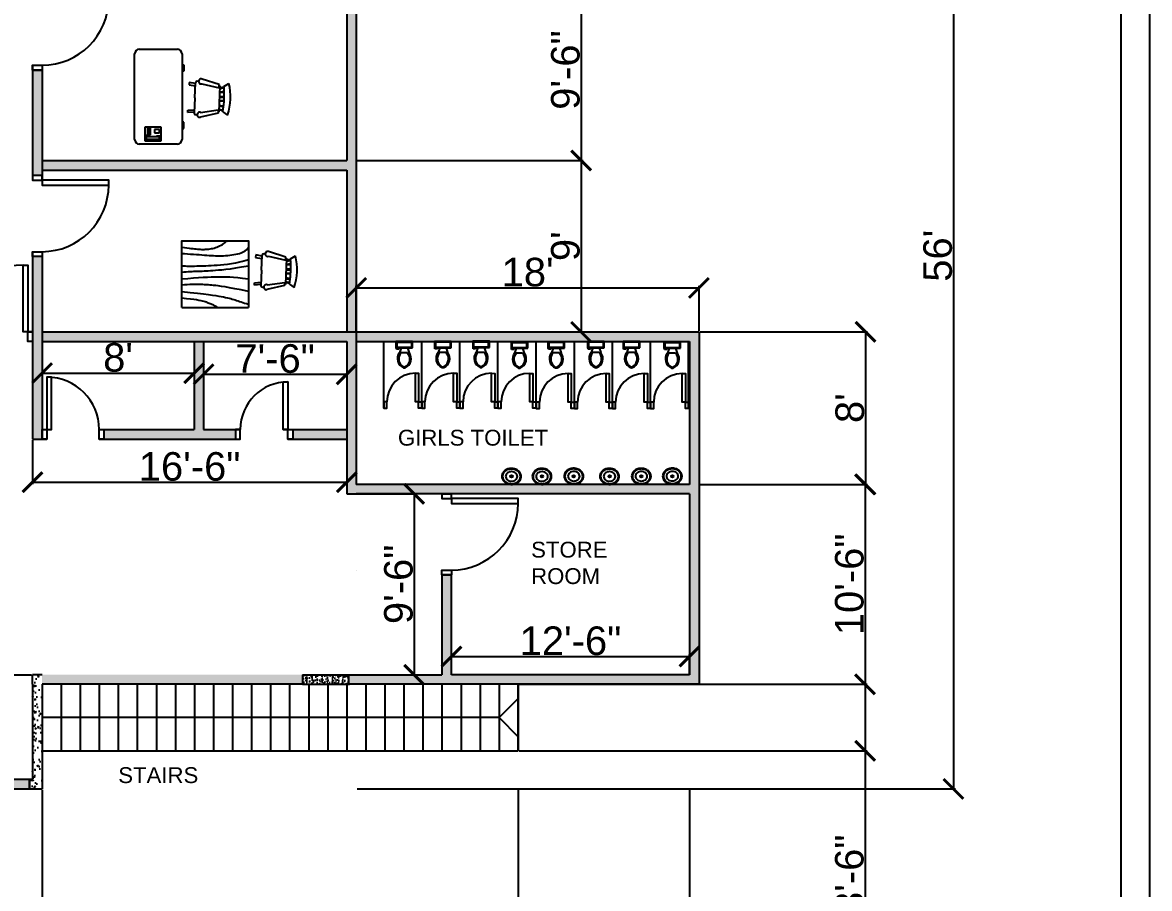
# Model space of a CAD drawing. Header units: inches. Extents: x 2770 to 5455, y -1794 to 2520.
# Drawn here: x 4745 to 5455, y 1428 to 1974 of the extents above; entities that cross this region are included whole.
import ezdxf

# ---------------------------------------------------------------- set-up
doc = ezdxf.new("R2010")
doc.units = ezdxf.units.IN
for name, color, linetype in [('dimension', 2, 'Continuous'), ('doors and windows', 220, 'Continuous'), ('NAMING', 30, 'Continuous')]:
    doc.layers.add(name, color=color, linetype=linetype)
doc.styles.add('Annotative', font='arial.ttf')
doc.styles.get("Standard").update_dxf_attribs({"font": 'arial.ttf', "height": 42})
doc.dimstyles.new('ISO-25', dxfattribs={"dimtxt": 18, "dimasz": 12.5, "dimexe": 1.25, "dimexo": 0.625, "dimtad": 1, "dimdec": 0, "dimlunit": 4, "dimtxsty": 'Annotative', "dimblk": 'ARCHTICK', "dimcen": 2.5, "dimclrt": 256, "dimadec": 0, "dimazin": 0, "dimtfac": 1, "dimtdec": 0, "dimtmove": 0, "dimatfit": 3, "dimfxl": 1, "dimarcsym": 0})

# ---------------------------------------------------------------- blocks, each defined once
blk = doc.blocks.new('Phone - Desk')
at = {"linetype": 'Continuous'}
for p, q in [((-4.5, -5), (-4.5, 5)), ((-4.5, 5), (4.5, 5)), ((-4, 4.5), (-4, 2)), ((-4, 2), (-3.25, 2)), ((-3.75, 4.5), (-3.75, 2.25)), ((-1.25, 4.5), (-3.75, 4.5)), ((-3.75, 2.25), (-3.25, 2.25)), ((-3.25, 4), (-3.25, -4)), ((-3.25, 4), (-1.75, 4)), ((-1.75, -4), (-1.75, 4)), ((-1.75, 2.25), (-1.25, 2.25)), ((-1.75, 2), (-1, 2)), ((-1.25, 2.25), (-1.25, 4.5)), ((-1, 2), (-1, 4.5)), ((4, 3.5), (-0.5, 3.5)), ((-0.5, 3.5), (-0.5, 1.5)), ((-0.5, 2.5), (4, 2.5)), ((-0.5, 1.5), (4, 1.5)), ((4, 1.5), (4, 3.5)), ((4.5, 5), (4.5, -5)), ((4.5, -5), (-4.5, -5)), ((-3.75, -2.25), (-3.25, -2.25)), ((-3.75, -4.5), (-3.75, -2.25)), ((-1.25, -4.5), (-3.75, -4.5)), ((-3.25, -4), (-1.75, -4)), ((-1.75, -2.25), (-1.25, -2.25)), ((-1.25, -2.25), (-1.25, -4.5)), ((2.75, -1), (0.75, -1)), ((0.75, -1), (0.75, -4)), ((0.75, -4), (2.75, -4)), ((2.75, -4), (2.75, -1))]:
    blk.add_line(p, q, dxfattribs=at)
blk = doc.blocks.new('Desk - 30 x 60 in.')
at = {"linetype": 'Continuous'}
for p, q in [((-26.999995, 0), (26.999995, 0)), ((-29.999995, -27), (-29.999995, -3)), ((29.999995, -3), (29.999995, -27)), ((26.999995, -30), (-26.999995, -30)), ((-20.000005, -30), (-20.000005, -31)), ((-20.000005, -31), (-16.000005, -31)), ((-16.000005, -31), (-16.000005, -30)), ((15.999995, -31), (15.999995, -30)), ((19.999995, -31), (15.999995, -31)), ((19.999995, -30), (19.999995, -31))]:
    blk.add_line(p, q, dxfattribs=at)
for centre, start, end in [((-26.499995, -3.5), 98.1301, 171.8699), ((26.499995, -3.5), 8.130102, 81.8699), ((-26.499995, -26.5), 188.1301, 261.8699), ((26.499995, -26.5), 278.1301, 351.8699)]:
    blk.add_arc(centre, 3.535534, start, end, dxfattribs=at)
blk = doc.blocks.new('Chair - Rocking')
at = {"linetype": 'Continuous'}
for p, q in [((-8, -4.5), (-10, -1.5)), ((-8.23428, -6.99939), (-8.3093, -7.47958)), ((-8.23041, -7), (8.23915, -7)), ((-7.5, -4.5), (-7, -7)), ((-6.5, -7), (-7.02225, -4.43)), ((-4.5, -7), (-4.96674, -4.19951)), ((-4, -7), (-4.40532, -4.16272)), ((-1.5, -4.05012), (-1.5, -7)), ((-1, -7), (-1, -4.05012)), ((1, -7), (1, -4.04655)), ((1.5, -4.05012), (1.5, -7)), ((4, -7), (4.40187, -4.18694)), ((4.5, -7), (4.96761, -4.19437)), ((6.5, -7), (7, -4.4057)), ((7.5, -4.5), (7, -7)), ((8, -4.5), (10, -1.5)), ((8.31071, -7.48854), (8.23449, -7.00073)), ((-9, -7.5), (-12, -18.49999)), ((-7, -7.5), (-9, -7.5)), ((-9, -18.49999), (-7, -7.5)), ((7, -7.5), (9, -7.5)), ((9, -18.49999), (7, -7.5)), ((9, -7.5), (12, -18.49999)), ((-10.36644, -20.64523), (-10.5, -21.49999)), ((10.5, -21.49999), (10.3575, -20.58798)), ((-9, -22.49999), (-9.5, -26.49999)), ((0, -22.49999), (-9.5, -22.49999)), ((-9.5, -26.49999), (-8, -26.49999)), ((-8, -26.49999), (-7.5, -22.49999)), ((0, -22.49999), (9.5, -22.49999)), ((8, -26.49999), (7.5, -22.49999)), ((9.5, -26.49999), (8, -26.49999)), ((9, -22.49999), (9.5, -26.49999))]:
    blk.add_line(p, q, dxfattribs=at)
for centre, radius, start, end in [((0, -34.08333), 34.08333, 72.93847, 107.0615), ((0, -68.25004), 64.25, 93.92211, 97.15267), ((0, -68.25004), 64.25, 82.84733, 93.92211), ((-10.5, -18.99999), 1.58114, 161.5651, 18.43495), ((10.5, -18.99999), 1.58114, 161.5651, 18.43495), ((-9.5, -21.49999), 1, 180, 270), ((9.5, -21.49999), 1, 270, 0)]:
    blk.add_arc(centre, radius, start, end, dxfattribs=at)
blk = doc.blocks.new('Table - Square Woodgrain 42 x 42 in.')
at = {"linetype": 'Continuous'}
blk.add_line((0, -42), (42, -42), dxfattribs=at)
for points in [[(0, -4), (1.704, -4.2172), (3.2358, -4.4188), (4.615, -4.604), (5.8615, -4.7721), (6.9951, -4.9224), (8.0357, -5.0541), (9.0031, -5.1667), (9.9171, -5.2594), (10.7951, -5.3316), (11.6445, -5.3836), (12.4702, -5.4157), (13.277, -5.4283), (14.0698, -5.4217), (14.8535, -5.3964), (15.6331, -5.3526), (16.4133, -5.2908), (17.1986, -5.2103), (17.9913, -5.1062), (18.793, -4.9727), (19.6056, -4.8038), (20.4307, -4.5937), (21.2701, -4.3365), (22.1256, -4.0262), (22.9989, -3.6571), (23.888, -3.2272), (24.7756, -2.7516), (25.6408, -2.2491), (26.4624, -1.7387), (27.2195, -1.2395), (27.891, -0.7703), (28.456, -0.3501), (28.8934, 0.002)], [(0, -42), (0, 0), (42, 0), (42, -42)], [(0, -8), (1.8203, -8.1001), (3.6741, -8.2149), (5.5411, -8.3408), (7.4011, -8.4741), (9.2339, -8.6112), (11.0193, -8.7484), (12.7371, -8.8821), (14.3671, -9.0086), (15.8954, -9.1246), (17.3337, -9.2278), (18.6997, -9.3159), (20.0116, -9.387), (21.2871, -9.4389), (22.5442, -9.4696), (23.8008, -9.477), (25.0749, -9.459), (26.3791, -9.4137), (27.7049, -9.3403), (29.0383, -9.2382), (30.3655, -9.1068), (31.6728, -8.9455), (32.9461, -8.7535), (34.1717, -8.5304), (35.3358, -8.2756), (36.4268, -7.9863), (37.443, -7.6521), (38.3849, -7.2603), (39.253, -6.7986), (40.048, -6.2542), (40.7705, -5.6147), (41.421, -4.8674), (42, -4)], [(42, -12), (39.1784, -12.8621), (36.4519, -13.5654), (33.8246, -14.1294), (31.3004, -14.5731), (28.8832, -14.9161), (26.577, -15.1775), (24.3858, -15.3768), (22.3136, -15.5332), (20.3622, -15.6632), (18.5254, -15.7718), (16.7947, -15.8612), (15.1618, -15.9338), (13.6183, -15.9916), (12.1558, -16.0369), (10.7659, -16.0718), (9.4403, -16.0987), (8.1703, -16.1191), (6.9461, -16.1325), (5.7577, -16.1377), (4.595, -16.1335), (3.4479, -16.1188), (2.3064, -16.0924), (1.1604, -16.0532), (0, -16)], [(42, -16), (37.6529, -16.7365), (33.8802, -17.329), (30.6179, -17.7961), (27.8015, -18.1561), (25.3668, -18.4275), (23.2497, -18.6288), (21.3859, -18.7785), (19.7111, -18.8949), (18.1693, -18.9939), (16.7375, -19.0795), (15.401, -19.1534), (14.1449, -19.217), (12.9544, -19.2717), (11.8148, -19.3191), (10.7113, -19.3606), (9.6291, -19.3976), (8.5534, -19.4323), (7.47, -19.4689), (6.3643, -19.5122), (5.222, -19.5672), (4.0288, -19.6386), (2.7703, -19.7313), (1.4321, -19.8501), (0, -20)], [(0, -24), (3.9243, -23.6805), (7.4766, -23.4138), (10.6891, -23.1954), (13.5943, -23.0205), (16.2247, -22.8847), (18.6125, -22.7832), (20.7903, -22.7116), (22.7903, -22.6651), (24.6563, -22.642), (26.4764, -22.6507), (28.35, -22.7024), (30.3766, -22.8084), (32.6555, -22.98), (35.2861, -23.2283), (38.3678, -23.5645), (42, -24)], [(42, -32), (37.392, -31.017), (33.4585, -30.2231), (30.1291, -29.5949), (27.3334, -29.109), (25.0009, -28.742), (23.0612, -28.4707), (21.4439, -28.2716), (20.0786, -28.1215), (18.8998, -28.0002), (17.8609, -27.9014), (16.9206, -27.8219), (16.0371, -27.7588), (15.1691, -27.709), (14.2748, -27.6693), (13.3128, -27.6368), (12.2415, -27.6083), (11.0295, -27.5824), (9.6867, -27.5643), (8.233, -27.5608), (6.6884, -27.5787), (5.0728, -27.6248), (3.4062, -27.7058), (1.7086, -27.8286), (0, -28)], [(0, -32), (5.4026, -32.5358), (9.9494, -33.019), (13.7424, -33.4553), (16.8834, -33.8505), (19.4743, -34.2106), (21.6171, -34.5413), (23.4136, -34.8486), (24.9657, -35.1382), (26.3614, -35.4156), (27.6332, -35.6841), (28.7995, -35.9467), (29.8788, -36.2064), (30.8897, -36.4661), (31.8507, -36.7288), (32.7802, -36.9973), (33.6968, -37.2747), (34.6175, -37.5635), (35.5531, -37.8651), (36.5128, -38.1805), (37.506, -38.5108), (38.5421, -38.8568), (39.6302, -39.2197), (40.7797, -39.6004), (42, -40)], [(0, -36), (3.0098, -36.2857), (5.5354, -36.5643), (7.6368, -36.8359), (9.374, -37.1009), (10.807, -37.3597), (11.9957, -37.6126), (13.0002, -37.8599), (13.8804, -38.102), (14.6874, -38.3393), (15.4365, -38.5729), (16.1338, -38.8041), (16.7858, -39.0341), (17.3987, -39.264), (17.9787, -39.4952), (18.5322, -39.7288), (19.0655, -39.9662), (19.5832, -40.2081), (20.0842, -40.4544), (20.5657, -40.7046), (21.0249, -40.9581), (21.459, -41.2144), (21.8653, -41.4731), (22.2409, -41.7335), (22.5831, -41.9951)]]:
    blk.add_lwpolyline(points, dxfattribs=at)
blk = doc.blocks.new('Toilet - top')
for p, q in [((-10, -8.5), (-8, -8.5)), ((-10, -9.5), (-10, -8.5)), ((-7, -9.5), (-10, -9.5)), ((-8, -8.5), (-8, -8)), ((-7, -8), (-7, -9.5)), ((-4, -8), (-6, -14)), ((4, -14), (-4, -14)), ((4, -8), (6, -14)), ((9.5, -6), (9.5, -2))]:
    blk.add_line(p, q)
blk.add_lwpolyline([(10.5, -8), (10.5, 0), (-10.5, 0), (-10.5, -8)], close=True)
for points in [[(-9.5, -2), (-9.5, -6)], [(8.5, -1), (-8.5, -1)], [(-8.5, -7), (8.5, -7)]]:
    blk.add_lwpolyline(points)
for centre, radius, start, end in [((-8.6, -1.9), 0.884, 81.8699, 188.1301), ((-8.6, -6.1), 0.884, 171.8699, 278.1301), ((3.5, -21.6), 12.2, 141.4691, 247.9714), ((4.2, -21.8), 11.3, 136.3677, 238.9468), ((-3.5, -21.6), 12.2, 292.0284, 38.5307), ((-4.2, -21.8), 11.3, 301.053, 43.6321), ((8.6, -1.9), 0.884, 351.8699, 98.1301), ((8.6, -6.1), 0.884, 261.8699, 8.1301), ((0, -27.9), 4, 245.7318, 294.2682), ((0, -29), 4, 254.8605, 285.1395)]:
    blk.add_arc(centre, radius, start, end)
blk = doc.blocks.new('_ArchTick')
at = {"color": 0, "linetype": 'ByBlock', "const_width": 0.15}
blk.add_lwpolyline([(-0.5, -0.5), (0.5, 0.5)], dxfattribs=at)
blk = doc.blocks.new('*D45')
at = {"layer": 'Defpoints', "color": 0, "transparency": 16777216}
for p in [(3314.8, 1490.84), (5165.41, 1490.84), (5165.41, 1295.92)]:
    blk.add_point(p, dxfattribs=at)
at = {"layer": 'dimension', "color": 0, "lineweight": -2, "transparency": 16777216}
for p, q in [((3314.8, 1490.21), (3314.8, 1294.67)), ((5165.41, 1490.21), (5165.41, 1294.67)), ((3314.8, 1295.92), (5165.41, 1295.92))]:
    blk.add_line(p, q, dxfattribs=at)
at = {"layer": 'dimension', "color": 0, "lineweight": -2, "transparency": 16777216, "xscale": 12.5, "yscale": 12.5, "zscale": 12.5, "rotation": 180}
blk.add_blockref('_ArchTick', (3314.8, 1295.92), dxfattribs=at)
at = {"layer": 'dimension', "color": 0, "lineweight": -2, "transparency": 16777216, "xscale": 12.5, "yscale": 12.5, "zscale": 12.5}
blk.add_blockref('_ArchTick', (5165.41, 1295.92), dxfattribs=at)
at = {"layer": 'dimension', "transparency": 16777216, "insert": (4240.1, 1305.75), "char_height": 18, "attachment_point": 5, "style": 'Annotative'}
blk.add_mtext('154\'-3"', dxfattribs=at)
blk = doc.blocks.new('*D46')
at = {"layer": 'Defpoints', "color": 0, "transparency": 16777216}
for p in [(4955.41, 2162.84), (4955.41, 1490.84), (5331.69, 1490.84)]:
    blk.add_point(p, dxfattribs=at)
at = {"layer": 'dimension', "color": 0, "lineweight": -2, "transparency": 16777216}
for p, q in [((4956.04, 2162.84), (5332.94, 2162.84)), ((5331.69, 2162.84), (5331.69, 1490.84)), ((4956.04, 1490.84), (5332.94, 1490.84))]:
    blk.add_line(p, q, dxfattribs=at)
at = {"layer": 'dimension', "color": 0, "lineweight": -2, "transparency": 16777216, "xscale": 12.5, "yscale": 12.5, "zscale": 12.5}
for p, rotation in [((5331.69, 2162.84), 90), ((5331.69, 1490.84), 270)]:
    blk.add_blockref('_ArchTick', p, dxfattribs=dict(at, rotation=rotation))
at = {"layer": 'dimension', "transparency": 16777216, "insert": (5321.87, 1826.84), "char_height": 18, "attachment_point": 5, "rotation": 90, "style": 'Annotative'}
blk.add_mtext("56'", dxfattribs=at)
blk = doc.blocks.new('*D47')
at = {"layer": 'Defpoints', "color": 0, "transparency": 16777216}
for p in [(4757.44, 1490.84), (5057.44, 1490.84), (5057.44, 1361.17)]:
    blk.add_point(p, dxfattribs=at)
at = {"layer": 'dimension', "color": 0, "lineweight": -2, "transparency": 16777216}
for p, q in [((4757.44, 1490.21), (4757.44, 1359.92)), ((5057.44, 1490.21), (5057.44, 1359.92)), ((4757.44, 1361.17), (5057.44, 1361.17))]:
    blk.add_line(p, q, dxfattribs=at)
at = {"layer": 'dimension', "color": 0, "lineweight": -2, "transparency": 16777216, "xscale": 12.5, "yscale": 12.5, "zscale": 12.5, "rotation": 180}
blk.add_blockref('_ArchTick', (4757.44, 1361.17), dxfattribs=at)
at = {"layer": 'dimension', "color": 0, "lineweight": -2, "transparency": 16777216, "xscale": 12.5, "yscale": 12.5, "zscale": 12.5}
blk.add_blockref('_ArchTick', (5057.44, 1361.17), dxfattribs=at)
at = {"layer": 'dimension', "transparency": 16777216, "insert": (4907.44, 1370.99), "char_height": 18, "attachment_point": 5, "style": 'Annotative'}
blk.add_mtext("25'", dxfattribs=at)
blk = doc.blocks.new('*D60')
at = {"layer": 'Defpoints', "color": 0, "transparency": 16777216}
for p in [(4505.17, 1490.84), (4757.44, 1490.84), (4757.44, 1360.06)]:
    blk.add_point(p, dxfattribs=at)
at = {"layer": 'dimension', "color": 0, "lineweight": -2, "transparency": 16777216}
for p, q in [((4505.17, 1490.21), (4505.17, 1358.81)), ((4757.44, 1490.21), (4757.44, 1358.81)), ((4505.17, 1360.06), (4757.44, 1360.06))]:
    blk.add_line(p, q, dxfattribs=at)
at = {"layer": 'dimension', "color": 0, "lineweight": -2, "transparency": 16777216, "xscale": 12.5, "yscale": 12.5, "zscale": 12.5, "rotation": 180}
blk.add_blockref('_ArchTick', (4505.17, 1360.06), dxfattribs=at)
at = {"layer": 'dimension', "color": 0, "lineweight": -2, "transparency": 16777216, "xscale": 12.5, "yscale": 12.5, "zscale": 12.5}
blk.add_blockref('_ArchTick', (4757.44, 1360.06), dxfattribs=at)
at = {"layer": 'dimension', "transparency": 16777216, "insert": (4631.31, 1369.72), "char_height": 18, "attachment_point": 5, "style": 'Annotative'}
blk.add_mtext("21'", dxfattribs=at)
blk = doc.blocks.new('*D61')
at = {"layer": 'Defpoints', "color": 0, "transparency": 16777216}
for p in [(5171.41, 1778.84), (5171.41, 1682.76), (5276.31, 1682.76)]:
    blk.add_point(p, dxfattribs=at)
at = {"layer": 'dimension', "color": 0, "lineweight": -2, "transparency": 16777216}
for p, q in [((5172.04, 1778.84), (5277.56, 1778.84)), ((5276.31, 1778.84), (5276.31, 1682.76)), ((5172.04, 1682.76), (5277.56, 1682.76))]:
    blk.add_line(p, q, dxfattribs=at)
at = {"layer": 'dimension', "color": 0, "lineweight": -2, "transparency": 16777216, "xscale": 12.5, "yscale": 12.5, "zscale": 12.5}
for p, rotation in [((5276.31, 1778.84), 90), ((5276.31, 1682.76), 270)]:
    blk.add_blockref('_ArchTick', p, dxfattribs=dict(at, rotation=rotation))
at = {"layer": 'dimension', "transparency": 16777216, "insert": (5266.49, 1730.8), "char_height": 18, "attachment_point": 5, "rotation": 90, "style": 'Annotative'}
blk.add_mtext("8'", dxfattribs=at)
blk = doc.blocks.new('*D62')
at = {"layer": 'Defpoints', "color": 0, "transparency": 16777216}
for p in [(5171.41, 1682.76), (5171.41, 1556.76), (5276.04, 1556.76)]:
    blk.add_point(p, dxfattribs=at)
at = {"layer": 'dimension', "color": 0, "lineweight": -2, "transparency": 16777216}
for p, q in [((5172.04, 1682.76), (5277.29, 1682.76)), ((5276.04, 1682.76), (5276.04, 1556.76)), ((5172.04, 1556.76), (5277.29, 1556.76))]:
    blk.add_line(p, q, dxfattribs=at)
at = {"layer": 'dimension', "color": 0, "lineweight": -2, "transparency": 16777216, "xscale": 12.5, "yscale": 12.5, "zscale": 12.5}
for p, rotation in [((5276.04, 1682.76), 90), ((5276.04, 1556.76), 270)]:
    blk.add_blockref('_ArchTick', p, dxfattribs=dict(at, rotation=rotation))
at = {"layer": 'dimension', "transparency": 16777216, "insert": (5266.23, 1619.76), "char_height": 18, "attachment_point": 5, "rotation": 90, "style": 'Annotative'}
blk.add_mtext('10\'-6"', dxfattribs=at)
blk = doc.blocks.new('*D63')
at = {"layer": 'Defpoints', "color": 0, "transparency": 16777216}
for p in [(5057.44, 1556.76), (5057.44, 1514.84), (5276.06, 1514.84)]:
    blk.add_point(p, dxfattribs=at)
at = {"layer": 'dimension', "color": 0, "lineweight": -2, "transparency": 16777216}
for p, q in [((5058.07, 1556.76), (5277.31, 1556.76)), ((5276.06, 1556.76), (5276.06, 1514.84)), ((5058.07, 1514.84), (5277.31, 1514.84)), ((5276.06, 1514.84), (5276.06, 1412.53))]:
    blk.add_line(p, q, dxfattribs=at)
at = {"layer": 'dimension', "color": 0, "lineweight": -2, "transparency": 16777216, "xscale": 12.5, "yscale": 12.5, "zscale": 12.5}
for p, rotation in [((5276.06, 1556.76), 90), ((5276.06, 1514.84), 270)]:
    blk.add_blockref('_ArchTick', p, dxfattribs=dict(at, rotation=rotation))
at = {"layer": 'dimension', "transparency": 16777216, "insert": (5266.24, 1437.07), "char_height": 18, "attachment_point": 5, "rotation": 90, "style": 'Annotative'}
blk.add_mtext('3\'-6"', dxfattribs=at)
blk = doc.blocks.new('*D65')
at = {"layer": 'Defpoints', "color": 0, "transparency": 16777216}
for p in [(4707.58, 1562.5), (4751.44, 1562.5), (4751.44, 1496.84)]:
    blk.add_point(p, dxfattribs=at)
at = {"layer": 'dimension', "color": 0, "lineweight": -2, "transparency": 16777216}
for p, q in [((4750.82, 1562.5), (4706.33, 1562.5)), ((4707.58, 1496.84), (4707.58, 1562.5)), ((4750.82, 1496.84), (4706.33, 1496.84))]:
    blk.add_line(p, q, dxfattribs=at)
at = {"layer": 'dimension', "color": 0, "lineweight": -2, "transparency": 16777216, "xscale": 12.5, "yscale": 12.5, "zscale": 12.5}
for p, rotation in [((4707.58, 1562.5), 90), ((4707.58, 1496.84), 270)]:
    blk.add_blockref('_ArchTick', p, dxfattribs=dict(at, rotation=rotation))
at = {"layer": 'dimension', "transparency": 16777216, "insert": (4697.76, 1529.67), "char_height": 18, "attachment_point": 5, "rotation": 90, "style": 'Annotative'}
blk.add_mtext('5\'-6"', dxfattribs=at)
blk = doc.blocks.new('*D66')
at = {"layer": 'Defpoints', "color": 0, "transparency": 16777216}
for p in [(4949.41, 1676.76), (4950.78, 1562.76), (4991.9, 1562.76)]:
    blk.add_point(p, dxfattribs=at)
at = {"layer": 'dimension', "color": 0, "lineweight": -2, "transparency": 16777216}
for p, q in [((4950.04, 1676.76), (4993.15, 1676.76)), ((4991.9, 1676.76), (4991.9, 1562.76)), ((4951.41, 1562.76), (4993.15, 1562.76))]:
    blk.add_line(p, q, dxfattribs=at)
at = {"layer": 'dimension', "color": 0, "lineweight": -2, "transparency": 16777216, "xscale": 12.5, "yscale": 12.5, "zscale": 12.5}
for p, rotation in [((4991.9, 1676.76), 90), ((4991.9, 1562.76), 270)]:
    blk.add_blockref('_ArchTick', p, dxfattribs=dict(at, rotation=rotation))
at = {"layer": 'dimension', "transparency": 16777216, "insert": (4982.09, 1619.76), "char_height": 18, "attachment_point": 5, "rotation": 90, "style": 'Annotative'}
blk.add_mtext('9\'-6"', dxfattribs=at)
blk = doc.blocks.new('*D67')
at = {"layer": 'Defpoints', "color": 0, "transparency": 16777216}
for p in [(5165.41, 1574.29), (5015.41, 1562.76), (5165.41, 1562.76)]:
    blk.add_point(p, dxfattribs=at)
at = {"layer": 'dimension', "color": 0, "lineweight": -2, "transparency": 16777216}
for p, q in [((5015.41, 1563.38), (5015.41, 1575.54)), ((5015.41, 1574.29), (5165.41, 1574.29)), ((5165.41, 1563.38), (5165.41, 1575.54))]:
    blk.add_line(p, q, dxfattribs=at)
at = {"layer": 'dimension', "color": 0, "lineweight": -2, "transparency": 16777216, "xscale": 12.5, "yscale": 12.5, "zscale": 12.5, "rotation": 180}
blk.add_blockref('_ArchTick', (5015.41, 1574.29), dxfattribs=at)
at = {"layer": 'dimension', "color": 0, "lineweight": -2, "transparency": 16777216, "xscale": 12.5, "yscale": 12.5, "zscale": 12.5}
blk.add_blockref('_ArchTick', (5165.41, 1574.29), dxfattribs=at)
at = {"layer": 'dimension', "transparency": 16777216, "insert": (5090.41, 1584.1), "char_height": 18, "attachment_point": 5, "style": 'Annotative'}
blk.add_mtext('12\'-6"', dxfattribs=at)
blk = doc.blocks.new('*D68')
at = {"layer": 'Defpoints', "color": 0, "transparency": 16777216}
for p in [(5171.41, 1806.57), (4955.41, 1778.84), (5171.41, 1778.84)]:
    blk.add_point(p, dxfattribs=at)
at = {"layer": 'dimension', "color": 0, "lineweight": -2, "transparency": 16777216}
for p, q in [((4955.41, 1779.46), (4955.41, 1807.82)), ((4955.41, 1806.57), (5171.41, 1806.57)), ((5171.41, 1779.46), (5171.41, 1807.82))]:
    blk.add_line(p, q, dxfattribs=at)
at = {"layer": 'dimension', "color": 0, "lineweight": -2, "transparency": 16777216, "xscale": 12.5, "yscale": 12.5, "zscale": 12.5, "rotation": 180}
blk.add_blockref('_ArchTick', (4955.41, 1806.57), dxfattribs=at)
at = {"layer": 'dimension', "color": 0, "lineweight": -2, "transparency": 16777216, "xscale": 12.5, "yscale": 12.5, "zscale": 12.5}
blk.add_blockref('_ArchTick', (5171.41, 1806.57), dxfattribs=at)
at = {"layer": 'dimension', "transparency": 16777216, "insert": (5063.41, 1816.39), "char_height": 18, "attachment_point": 5, "style": 'Annotative'}
blk.add_mtext("18'", dxfattribs=at)
blk = doc.blocks.new('*D69')
at = {"layer": 'Defpoints', "color": 0, "transparency": 16777216}
for p in [(4859.21, 1772.1), (4949.41, 1772.84), (4949.41, 1752.12)]:
    blk.add_point(p, dxfattribs=at)
at = {"layer": 'dimension', "color": 0, "lineweight": -2, "transparency": 16777216}
for p, q in [((4859.21, 1771.48), (4859.21, 1750.87)), ((4949.41, 1772.21), (4949.41, 1750.87)), ((4859.21, 1752.12), (4949.41, 1752.12))]:
    blk.add_line(p, q, dxfattribs=at)
at = {"layer": 'dimension', "color": 0, "lineweight": -2, "transparency": 16777216, "xscale": 12.5, "yscale": 12.5, "zscale": 12.5, "rotation": 180}
blk.add_blockref('_ArchTick', (4859.21, 1752.12), dxfattribs=at)
at = {"layer": 'dimension', "color": 0, "lineweight": -2, "transparency": 16777216, "xscale": 12.5, "yscale": 12.5, "zscale": 12.5}
blk.add_blockref('_ArchTick', (4949.41, 1752.12), dxfattribs=at)
at = {"layer": 'dimension', "transparency": 16777216, "insert": (4904.31, 1761.93), "char_height": 18, "attachment_point": 5, "style": 'Annotative'}
blk.add_mtext('7\'-6"', dxfattribs=at)
blk = doc.blocks.new('*D70')
at = {"layer": 'Defpoints', "color": 0, "transparency": 16777216}
for p in [(4757.41, 1772.84), (4853.21, 1772.84), (4853.21, 1752.82)]:
    blk.add_point(p, dxfattribs=at)
at = {"layer": 'dimension', "color": 0, "lineweight": -2, "transparency": 16777216}
for p, q in [((4757.41, 1772.21), (4757.41, 1751.57)), ((4853.21, 1772.21), (4853.21, 1751.57)), ((4757.41, 1752.82), (4853.21, 1752.82))]:
    blk.add_line(p, q, dxfattribs=at)
at = {"layer": 'dimension', "color": 0, "lineweight": -2, "transparency": 16777216, "xscale": 12.5, "yscale": 12.5, "zscale": 12.5, "rotation": 180}
blk.add_blockref('_ArchTick', (4757.41, 1752.82), dxfattribs=at)
at = {"layer": 'dimension', "color": 0, "lineweight": -2, "transparency": 16777216, "xscale": 12.5, "yscale": 12.5, "zscale": 12.5}
blk.add_blockref('_ArchTick', (4853.21, 1752.82), dxfattribs=at)
at = {"layer": 'dimension', "transparency": 16777216, "insert": (4805.31, 1762.64), "char_height": 18, "attachment_point": 5, "style": 'Annotative'}
blk.add_mtext("8'", dxfattribs=at)
blk = doc.blocks.new('*D71')
at = {"layer": 'Defpoints', "color": 0, "transparency": 16777216}
for p in [(4751.41, 1711.33), (4949.41, 1711.33), (4949.41, 1684.13)]:
    blk.add_point(p, dxfattribs=at)
at = {"layer": 'dimension', "color": 0, "lineweight": -2, "transparency": 16777216}
for p, q in [((4751.41, 1710.7), (4751.41, 1682.88)), ((4949.41, 1710.7), (4949.41, 1682.88)), ((4751.41, 1684.13), (4949.41, 1684.13))]:
    blk.add_line(p, q, dxfattribs=at)
at = {"layer": 'dimension', "color": 0, "lineweight": -2, "transparency": 16777216, "xscale": 12.5, "yscale": 12.5, "zscale": 12.5, "rotation": 180}
blk.add_blockref('_ArchTick', (4751.41, 1684.13), dxfattribs=at)
at = {"layer": 'dimension', "color": 0, "lineweight": -2, "transparency": 16777216, "xscale": 12.5, "yscale": 12.5, "zscale": 12.5}
blk.add_blockref('_ArchTick', (4949.41, 1684.13), dxfattribs=at)
at = {"layer": 'dimension', "transparency": 16777216, "insert": (4850.41, 1693.95), "char_height": 18, "attachment_point": 5, "style": 'Annotative'}
blk.add_mtext('16\'-6"', dxfattribs=at)
blk = doc.blocks.new('*D73')
at = {"layer": 'Defpoints', "color": 0, "transparency": 16777216}
for p in [(4955.41, 2000.84), (4955.41, 1886.84), (5097.1, 1886.84)]:
    blk.add_point(p, dxfattribs=at)
at = {"layer": 'dimension', "color": 0, "lineweight": -2, "transparency": 16777216}
for p, q in [((4956.04, 2000.84), (5098.35, 2000.84)), ((5097.1, 2000.84), (5097.1, 1886.84)), ((4956.04, 1886.84), (5098.35, 1886.84))]:
    blk.add_line(p, q, dxfattribs=at)
at = {"layer": 'dimension', "color": 0, "lineweight": -2, "transparency": 16777216, "xscale": 12.5, "yscale": 12.5, "zscale": 12.5}
for p, rotation in [((5097.1, 2000.84), 90), ((5097.1, 1886.84), 270)]:
    blk.add_blockref('_ArchTick', p, dxfattribs=dict(at, rotation=rotation))
at = {"layer": 'dimension', "transparency": 16777216, "insert": (5087.29, 1943.84), "char_height": 18, "attachment_point": 5, "rotation": 90, "style": 'Annotative'}
blk.add_mtext('9\'-6"', dxfattribs=at)
blk = doc.blocks.new('*D74')
at = {"layer": 'Defpoints', "color": 0, "transparency": 16777216}
for p in [(4955.41, 1886.84), (4955.41, 1778.84), (5097.1, 1778.84)]:
    blk.add_point(p, dxfattribs=at)
at = {"layer": 'dimension', "color": 0, "lineweight": -2, "transparency": 16777216}
for p, q in [((4956.04, 1886.84), (5098.35, 1886.84)), ((5097.1, 1886.84), (5097.1, 1778.84)), ((4956.04, 1778.84), (5098.35, 1778.84))]:
    blk.add_line(p, q, dxfattribs=at)
at = {"layer": 'dimension', "color": 0, "lineweight": -2, "transparency": 16777216, "xscale": 12.5, "yscale": 12.5, "zscale": 12.5}
for p, rotation in [((5097.1, 1886.84), 90), ((5097.1, 1778.84), 270)]:
    blk.add_blockref('_ArchTick', p, dxfattribs=dict(at, rotation=rotation))
at = {"layer": 'dimension', "transparency": 16777216, "insert": (5087.29, 1832.84), "char_height": 18, "attachment_point": 5, "rotation": 90, "style": 'Annotative'}
blk.add_mtext("9'", dxfattribs=at)
blk = doc.blocks.new('Sink - Oval top')
for p, q in [((-1, 0), (1, 0)), ((0, 1), (0, -1))]:
    blk.add_line(p, q)
at = {"linetype": 'Continuous'}
for points in [[(-12.2, 0.4, 0.117634), (-11.5, -3.4, 0.104469), (-8.9, -6.8, 0.090016), (-5.1, -9.1, 0.08192), (-0.3, -10, 0.08192), (4.5, -9.4, 0.090016), (8.4, -7.4, 0.104469), (11.2, -4.1, 0.117634), (12.2, -0.4, 0.117634), (11.5, 3.4, 0.104469), (8.9, 6.8, 0.090016), (5.1, 9.1, 0.08192), (0.3, 10, 0.08192), (-4.5, 9.4, 0.090016), (-8.4, 7.4, 0.104469), (-11.2, 4.1, 0.117634)], [(-11.3, 0.2, 0.118622), (-10.5, -3.3, 0.104678), (-8.1, -6.4, 0.089562), (-4.5, -8.4, 0.081185), (-0.1, -9.2, 0.081185), (4.3, -8.5, 0.089562), (7.9, -6.6, 0.104678), (10.4, -3.5, 0.118622), (11.3, -0.2, 0.118622), (10.5, 3.3, 0.104678), (8.1, 6.4, 0.089562), (4.5, 8.4, 0.081185), (0.1, 9.2, 0.081185), (-4.3, 8.5, 0.089562), (-7.9, 6.6, 0.104678), (-10.4, 3.5, 0.118622)], [(-7.4, 0.1, 0.118283), (-6.9, -2.2, 0.104607), (-5.3, -4.2, 0.089718), (-3, -5.5, 0.081436), (-0.1, -6, 0.081436), (2.8, -5.6, 0.089718), (5.2, -4.3, 0.104607), (6.9, -2.3, 0.118283), (7.4, -0.1, 0.118283), (6.9, 2.2, 0.104607), (5.3, 4.2, 0.089718), (3, 5.5, 0.081436), (0.1, 6, 0.081436), (-2.8, 5.6, 0.089718), (-5.2, 4.3, 0.104607), (-6.9, 2.3, 0.118283)]]:
    blk.add_lwpolyline(points, format="xyb", close=True, dxfattribs=at)
for radius in [1.5, 1]:
    blk.add_circle((0, 0), radius)

msp = doc.modelspace()

# ---------------------------------------------------------------- hatches: boundary and pattern name
h = msp.add_hatch()
h.set_pattern_fill('AR-CONC', color=256, scale=0.05)
h.paths.add_polyline_path([(5171.41, 1676.76), (5165.41, 1676.76), (5165.41, 1562.76), (5015.41, 1562.76), (5015.41, 1556.76), (5171.41, 1556.76)])
h.paths.add_polyline_path([(5171.41, 1778.84), (4955.41, 1778.84), (4955.41, 1772.84), (5165.41, 1772.84), (5165.41, 1682.76), (5015.41, 1682.76), (5015.41, 1676.76), (5165.41, 1676.76), (5171.41, 1676.76)])
h.paths.add_polyline_path([(5015.41, 1625.77), (5009.41, 1625.77), (5009.41, 1562.76), (5015.41, 1562.76)])
h.paths.add_polyline_path([(4757.41, 2156.84), (4751.41, 2156.84), (4751.41, 2136.96), (4757.41, 2136.96)])
h.paths.add_polyline_path([(4757.41, 2162.84), (4751.41, 2162.84), (4751.41, 2156.84), (4757.41, 2156.84)])
h = msp.add_hatch()
h.set_pattern_fill('AR-CONC', color=256, scale=0.05)
h.paths.add_polyline_path([(4949.41, 2000.84), (4757.41, 2000.84), (4751.54, 2000.98), (4751.41, 1994.84), (4757.41, 1994.84), (4949.41, 1994.84)])
h.paths.add_polyline_path([(4955.41, 2162.84), (4955.41, 2162.84), (4829.41, 2162.84), (4829.41, 2156.84), (4949.41, 2156.84), (4949.41, 2000.84), (4949.41, 1994.84), (4955.41, 1994.84)])
h.paths.add_polyline_path([(4955.41, 1994.84), (4949.41, 1994.84), (4949.41, 1886.84), (4757.41, 1886.84), (4757.41, 1880.84), (4949.41, 1880.84), (4949.41, 1824.04), (4955.41, 1824.44)])
h.paths.add_polyline_path([(4955.41, 1824.44), (4949.41, 1824.04), (4949.41, 1778.84), (4955.41, 1778.84)])
h.paths.add_polyline_path([(4955.41, 1778.84), (4949.41, 1778.84), (4757.41, 1778.84), (4757.41, 1772.84), (4853.21, 1772.84), (4859.21, 1772.84), (4949.41, 1772.84), (4949.41, 1717.33), (4949.41, 1711.33), (4949.41, 1676.76), (4955.41, 1676.76), (5009.41, 1676.76), (5009.41, 1676.77), (5015.41, 1676.77), (5015.41, 1682.76), (4955.41, 1682.76), (4955.41, 1772.84)])
h = msp.add_hatch()
h.set_pattern_fill('AR-CONC', color=256, scale=0.05)
h.paths.add_polyline_path([(3583.64, 1622.84), (3317.41, 1622.84), (3317.41, 1631.08), (3311.41, 1631.08), (3311.41, 1616.84), (3317.41, 1616.84), (3377.41, 1616.84), (3577.64, 1616.84), (3577.64, 1496.84), (3583.64, 1496.84)])
h.paths.add_polyline_path([(4879.37, 1717.33), (4859.21, 1717.33), (4859.21, 1772.84), (4853.21, 1772.84), (4853.21, 1717.33), (4796.41, 1717.33), (4796.41, 1711.33), (4879.37, 1711.33)])
h.paths.add_polyline_path([(4757.41, 1943.84), (4751.41, 1943.84), (4751.41, 1886.84), (4751.41, 1877.39), (4757.41, 1877.39), (4757.41, 1880.84), (4757.41, 1886.84)])
h.paths.add_polyline_path([(3470.96, 1490.84), (3470.96, 1496.84), (3383.41, 1496.84), (3383.41, 1565.63), (3377.41, 1565.63), (3377.41, 1496.84), (3311.41, 1496.84), (3314.8, 1490.84)])
h.paths.add_polyline_path([(3500.78, 1496.84), (3500.85, 1490.84), (3583.64, 1490.84), (3583.64, 1496.84)])
h = msp.add_hatch()
h.set_pattern_fill('AR-CONC', color=256, scale=0.05)
h.paths.add_polyline_path([(4757.41, 1778.84), (4757.41, 1826.39), (4751.41, 1826.39), (4751.41, 1778.84), (4751.44, 1778.84), (4751.44, 1772.84), (4751.41, 1711.33), (4757.41, 1711.33), (4757.41, 1717.33), (4757.41, 1772.84)])
h.paths.add_polyline_path([(4949.41, 1717.33), (4915.37, 1717.33), (4915.37, 1711.33), (4949.41, 1711.33)])
h = msp.add_hatch()
h.set_pattern_fill('AR-CONC', color=256, scale=0.05)
h.paths.add_polyline_path([(4757.44, 1496.84), (4751.44, 1496.84), (4749.61, 1496.84), (4749.61, 1490.84), (4757.44, 1490.84)])
h.paths.add_polyline_path([(4757.44, 1556.76), (4757.44, 1562.76), (4751.44, 1562.81), (4751.44, 1562.4), (4751.44, 1556.76), (4751.44, 1496.84), (4757.44, 1496.84)])
h = msp.add_hatch()
h.set_pattern_fill('AR-CONC', color=256, scale=0.05)
h.paths.add_polyline_path([(4921.62, 1556.76), (4921.62, 1562.76), (4757.44, 1562.76), (4757.44, 1556.76)])
h.paths.add_polyline_path([(4950.8, 1562.76), (4950.81, 1556.76), (5015.41, 1556.76), (5015.41, 1562.76)])
at = {"true_color": 0x636466}
h = msp.add_hatch(dxfattribs=at)
h.set_pattern_fill('AR-CONC', color=251, scale=0.025)
h.set_pattern_definition([(50, (-1349.237, -2769.8536), (4.5546167, -0.3984771), [0.47625, -5.23875]), (355, (-1349.237, -2769.8536), (-0.8810855, 4.776421), [0.381, -4.1910146]), (100.451445, (-1348.8574, -2769.8868), (3.6735312, 4.3779438), [0.4047502, -4.452256]), (46.1842, (-1349.237, -2768.5836), (6.776976, -1.051058), [0.714375, -7.858125]), (96.63556, (-1348.672, -2768.671), (5.9351034, 6.185653), [0.6071256, -6.67839]), (351.18415, (-1349.237, -2768.5836), (5.9351034, 6.185653), [0.571499, -6.286493]), (21, (-1348.602, -2768.901), (3.7903598, -2.55663), [0.47625, -5.23875]), (326, (-1348.602, -2768.901), (1.5450507, 4.6046992), [0.381, -4.191]), (71.451445, (-1348.286, -2769.114), (5.3354105, 2.0480692), [0.4047502, -4.4522484]), (37.5, (-1349.237, -2769.8536), (0.07721508, 2.11387597), [0, -4.1402, 0, -4.2545, 0, -4.206875]), (7.5, (-1349.237, -2769.8536), (1.67049156, 2.5045144), [0, -2.4257, 0, -4.04495, 0, -1.603375]), (327.5, (-1350.653, -2769.8536), (3.38976488, -0.1432186), [0, -1.5875, 0, -4.953, 0, -6.57225]), (317.5, (-1351.288, -2769.8536), (3.7032295, 0.6356623), [0, -2.06375, 0, -3.2893, 0, -4.66725])])
h.paths.add_polyline_path([(4950.78, 1562.76), (4921.62, 1562.76), (4921.62, 1556.76), (4950.78, 1556.76)])
h = msp.add_hatch()
h.set_pattern_fill('AR-CONC', color=256, scale=0.05)
h.paths.add_polyline_path([(4577.61, 1496.84), (4505.17, 1496.84), (4499.17, 1496.84), (4373.41, 1496.84), (4367.41, 1496.84), (3982.85, 1496.84), (3983.35, 1490.84), (4367.41, 1490.84), (4377.13, 1490.84), (4577.08, 1490.84)])
h.paths.add_polyline_path([(4630.49, 1496.84), (4630.49, 1490.84), (4749.6, 1490.84), (4749.6, 1496.84)])
h.paths.add_polyline_path([(4600.75, 1490.84), (4600.72, 1496.84), (4577.61, 1496.84), (4577.08, 1490.84)])

# ---------------------------------------------------------------- linework, layer by layer
for p, q in [((4955.41, 2162.84), (4955.41, 1778.84)), ((4949.41, 1994.84), (4949.41, 1886.84)), ((4751.41, 1946.84), (4751.41, 1886.84)), ((4757.41, 1946.84), (4757.41, 1886.84)), ((4751.41, 1943.84), (4757.41, 1943.84)), ((4751.41, 1886.84), (4751.41, 1874.39)), ((4757.41, 1886.84), (4949.41, 1886.84)), ((4757.41, 1886.84), (4757.41, 1880.84)), ((4757.41, 1880.84), (4757.41, 1871.39)), ((4757.41, 1880.84), (4949.41, 1880.84)), ((4949.41, 1880.84), (4949.41, 1778.84)), ((4751.41, 1829.39), (4751.41, 1778.84)), ((4757.41, 1829.39), (4757.41, 1778.84)), ((4751.44, 1778.84), (4745.44, 1778.84)), ((4751.41, 1778.84), (4751.41, 1711.33)), ((4757.41, 1778.84), (4949.41, 1778.84)), ((4757.41, 1778.84), (4757.41, 1772.84)), ((4949.41, 1778.84), (4955.41, 1778.84)), ((4955.41, 1778.84), (5171.41, 1778.84)), ((4955.41, 1778.84), (4955.41, 1772.84)), ((5171.41, 1778.84), (5171.41, 1676.76)), ((4751.44, 1772.84), (4748.44, 1772.84)), ((4757.41, 1772.84), (4853.21, 1772.84)), ((4757.41, 1772.84), (4757.41, 1717.33)), ((4757.41, 1772.84), (4853.21, 1772.84)), ((4853.21, 1772.84), (4853.21, 1717.33)), ((4853.21, 1772.84), (4859.21, 1772.84)), ((4859.21, 1772.84), (4859.21, 1717.33)), ((4859.21, 1772.84), (4949.41, 1772.84)), ((4949.41, 1772.84), (4949.41, 1717.33)), ((4955.41, 1772.84), (5165.41, 1772.84)), ((4955.41, 1772.84), (4955.41, 1682.76)), ((4972.72, 1730.76), (4972.72, 1772.84)), ((4996.72, 1730.76), (4996.72, 1772.72)), ((5020.72, 1730.74), (5020.72, 1772.72)), ((5044.72, 1730.72), (5044.72, 1772.72)), ((5068.72, 1730.7), (5068.72, 1772.72)), ((5092.87, 1730.64), (5092.87, 1772.6)), ((5116.87, 1730.62), (5116.87, 1772.6)), ((5140.87, 1730.59), (5140.87, 1772.6)), ((5164.87, 1730.57), (5164.87, 1772.6)), ((5165.41, 1772.84), (5165.41, 1682.76)), ((4757.41, 1717.33), (4757.41, 1711.33)), ((4793.41, 1717.33), (4853.21, 1717.33)), ((4796.41, 1717.33), (4796.41, 1711.33)), ((4859.21, 1717.33), (4882.37, 1717.33)), ((4909.37, 1717.33), (4949.41, 1717.33)), ((4949.41, 1717.33), (4949.41, 1711.33)), ((4751.41, 1711.33), (4760.41, 1711.33)), ((4793.41, 1711.33), (4882.37, 1711.33)), ((4912.37, 1711.33), (4949.41, 1711.33)), ((4949.41, 1711.33), (4949.41, 1676.76)), ((4949.41, 1676.76), (4955.41, 1676.76)), ((5165.41, 1682.76), (4955.41, 1682.76)), ((5009.41, 1676.76), (4955.41, 1676.76)), ((5009.41, 1676.77), (5015.41, 1676.77)), ((5009.41, 1676.77), (5015.41, 1676.77)), ((5165.41, 1676.76), (5015.41, 1676.76)), ((5165.41, 1682.76), (5165.41, 1682.76)), ((5165.41, 1676.76), (5165.41, 1562.76)), ((5171.41, 1676.76), (5171.41, 1556.76)), ((4955.41, 1628.76), (4955.41, 1628.76)), ((5009.41, 1625.77), (5015.41, 1625.77)), ((5009.41, 1625.77), (5009.41, 1562.76)), ((5015.41, 1562.76), (5015.41, 1625.77)), ((4757.44, 1562.76), (4751.44, 1562.81)), ((4751.44, 1562.81), (4751.44, 1562.4)), ((4751.44, 1556.76), (4751.44, 1562.5)), ((4921.62, 1562.76), (5009.41, 1562.76)), ((4921.62, 1562.76), (4921.62, 1556.76)), ((4950.78, 1556.76), (4950.78, 1562.76)), ((5165.41, 1562.76), (5015.41, 1562.76)), ((5165.41, 1562.76), (5015.41, 1562.76)), ((5015.41, 1562.76), (5015.41, 1562.76)), ((4751.44, 1556.76), (4751.44, 1496.84)), ((4757.44, 1556.76), (4757.44, 1496.84)), ((4921.62, 1556.76), (4757.44, 1556.76)), ((4757.44, 1556.76), (4757.44, 1514.76)), ((4769.44, 1556.76), (4769.44, 1514.76)), ((4781.44, 1556.76), (4781.44, 1514.76)), ((4793.44, 1556.76), (4793.44, 1514.76)), ((4805.44, 1556.76), (4805.44, 1514.76)), ((4817.44, 1556.76), (4817.44, 1514.76)), ((4829.44, 1556.76), (4829.44, 1514.76)), ((4841.44, 1556.76), (4841.44, 1514.76)), ((4853.44, 1556.76), (4853.44, 1514.76)), ((4865.44, 1556.76), (4865.44, 1514.76)), ((4877.44, 1556.76), (4877.44, 1514.76)), ((4889.44, 1556.76), (4889.44, 1514.76)), ((4901.44, 1556.76), (4901.44, 1514.76)), ((4913.44, 1556.76), (4913.44, 1514.76)), ((4921.62, 1556.76), (4950.78, 1556.76)), ((4925.44, 1556.76), (4925.44, 1514.76)), ((4937.44, 1556.76), (4937.44, 1514.76)), ((4949.44, 1556.76), (4949.44, 1514.76)), ((5171.41, 1556.76), (4950.78, 1556.76)), ((4961.44, 1556.76), (4961.44, 1514.76)), ((4973.44, 1556.76), (4973.44, 1514.76)), ((4973.44, 1556.76), (4973.44, 1514.76)), ((4985.44, 1556.76), (4985.44, 1514.76)), ((4997.44, 1556.76), (4997.44, 1514.76)), ((5009.44, 1556.76), (5009.44, 1514.76)), ((5021.44, 1556.76), (5021.44, 1514.76)), ((5033.44, 1556.76), (5033.44, 1514.76)), ((5045.44, 1556.76), (5045.44, 1514.76)), ((5045.44, 1556.76), (5045.44, 1535.76)), ((5045.44, 1556.76), (5045.44, 1535.76)), ((5057.44, 1514.84), (5057.44, 1556.76)), ((5057.44, 1556.76), (5057.44, 1514.76)), ((5045.44, 1535.76), (5057.44, 1547.76)), ((5045.44, 1535.76), (4757.44, 1535.76)), ((5045.44, 1535.76), (5045.44, 1535.76)), ((5045.44, 1535.76), (5045.44, 1535.76)), ((5045.44, 1535.76), (5045.44, 1535.76)), ((5045.44, 1535.76), (5045.44, 1535.76)), ((5045.44, 1535.76), (5057.44, 1523.76)), ((4757.44, 1514.84), (5057.44, 1514.84)), ((4749.61, 1490.84), (4749.61, 1496.84)), ((4749.61, 1496.84), (4749.61, 1490.84)), ((4757.44, 1496.84), (4757.44, 1490.84)), ((4757.44, 1496.84), (4757.44, 1490.84)), ((4630.49, 1490.84), (4757.44, 1490.84)), ((5057.44, 1490.84), (5057.44, 1490.84))]:
    msp.add_line(p, q)
msp.add_lwpolyline([(2769.96, 880.76), (2769.96, 2520.03), (5455.26, 2520.03), (5455.26, 880.76)])
msp.add_lwpolyline([(5425.26, 1150.76), (2799.96, 1150.76, -0.414214), (2787.96, 1162.76), (2787.96, 2490.03, -0.414214), (2799.96, 2502.03), (5425.26, 2502.03, -0.414214), (5437.26, 2490.03), (5437.26, 1162.76, -0.414214)], format="xyb", close=True)
at = {"layer": 'doors and windows'}
msp.add_line((4921.62, 1562.76), (4921.62, 1562.76), dxfattribs=at)
for points in [[(4757.41, 1946.84), (4757.41, 1943.84), (4751.41, 1943.84), (4751.41, 1946.84)], [(4757.41, 1874.39), (4757.41, 1877.39), (4751.41, 1877.39), (4751.41, 1874.39)], [(4799.41, 1871.39), (4799.41, 1874.39), (4757.41, 1874.39), (4757.41, 1871.39)], [(4757.41, 1829.39), (4757.41, 1826.39), (4751.41, 1826.39), (4751.41, 1829.39)], [(4745.44, 1820.84), (4748.44, 1820.84), (4748.44, 1778.84), (4745.44, 1778.84)], [(4748.44, 1778.84), (4751.44, 1778.84), (4751.44, 1772.84), (4748.44, 1772.84)], [(4763.41, 1750.33), (4760.41, 1750.33), (4760.41, 1717.33), (4763.41, 1717.33)], [(4909.37, 1747.33), (4912.37, 1747.33), (4912.37, 1717.33), (4909.37, 1717.33)], [(4992.72, 1752.76), (4994.72, 1752.74), (4994.72, 1734.74), (4992.72, 1734.76)], [(5016.72, 1752.76), (5018.72, 1752.74), (5018.72, 1734.74), (5016.72, 1734.76)], [(5040.72, 1752.74), (5042.72, 1752.72), (5042.72, 1734.72), (5040.72, 1734.74)], [(5064.72, 1752.72), (5066.72, 1752.7), (5066.72, 1734.7), (5064.72, 1734.72)], [(5088.87, 1752.64), (5090.87, 1752.62), (5090.87, 1734.62), (5088.87, 1734.64)], [(5112.87, 1752.64), (5114.87, 1752.62), (5114.87, 1734.62), (5112.87, 1734.64)], [(5136.87, 1752.62), (5138.87, 1752.59), (5138.87, 1734.59), (5136.87, 1734.62)], [(5160.87, 1752.59), (5162.87, 1752.57), (5162.87, 1734.57), (5160.87, 1734.59)], [(4974.72, 1734.76), (4972.72, 1734.76), (4972.72, 1730.76), (4974.72, 1730.76)], [(4994.72, 1734.74), (4996.72, 1734.74), (4996.72, 1730.74), (4994.72, 1730.74)], [(4998.72, 1734.76), (4996.72, 1734.76), (4996.72, 1730.76), (4998.72, 1730.76)], [(5018.72, 1734.74), (5020.72, 1734.74), (5020.72, 1730.74), (5018.72, 1730.74)], [(5022.72, 1734.74), (5020.72, 1734.74), (5020.72, 1730.74), (5022.72, 1730.74)], [(5042.72, 1734.72), (5044.72, 1734.72), (5044.72, 1730.72), (5042.72, 1730.72)], [(5046.72, 1734.72), (5044.72, 1734.72), (5044.72, 1730.72), (5046.72, 1730.72)], [(5066.72, 1734.7), (5068.72, 1734.7), (5068.72, 1730.7), (5066.72, 1730.7)], [(5070.87, 1734.64), (5068.87, 1734.64), (5068.87, 1730.64), (5070.87, 1730.64)], [(5090.87, 1734.62), (5092.87, 1734.62), (5092.87, 1730.62), (5090.87, 1730.62)], [(5094.87, 1734.64), (5092.87, 1734.64), (5092.87, 1730.64), (5094.87, 1730.64)], [(5114.87, 1734.62), (5116.87, 1734.62), (5116.87, 1730.62), (5114.87, 1730.62)], [(5118.87, 1734.62), (5116.87, 1734.62), (5116.87, 1730.62), (5118.87, 1730.62)], [(5138.87, 1734.59), (5140.87, 1734.59), (5140.87, 1730.59), (5138.87, 1730.59)], [(5142.87, 1734.59), (5140.87, 1734.59), (5140.87, 1730.59), (5142.87, 1730.59)], [(5162.87, 1734.57), (5164.87, 1734.57), (5164.87, 1730.57), (5162.87, 1730.57)], [(4757.41, 1717.33), (4760.41, 1717.33), (4760.41, 1711.33), (4757.41, 1711.33)], [(4793.41, 1717.33), (4796.41, 1717.33), (4796.41, 1711.33), (4793.41, 1711.33)], [(4882.37, 1717.33), (4879.37, 1717.33), (4879.37, 1711.33), (4882.37, 1711.33)], [(4912.37, 1717.33), (4915.37, 1717.33), (4915.37, 1711.33), (4912.37, 1711.33)], [(5015.41, 1673.77), (5015.41, 1676.77), (5009.41, 1676.77), (5009.41, 1673.77)], [(5057.41, 1670.77), (5057.41, 1673.77), (5015.41, 1673.77), (5015.41, 1670.77)], [(5015.41, 1628.77), (5015.41, 1625.77), (5009.41, 1625.77), (5009.41, 1628.77)]]:
    msp.add_lwpolyline(points, close=True, dxfattribs=at)
for centre, radius, start, end in [((4757.41, 1988.84), 42, 270, 0), ((4757.41, 1871.39), 42, 270, 0), ((4745.44, 1778.84), 42, 90, 180), ((4760.41, 1717.33), 33, 0, 90), ((4912.37, 1717.33), 30, 90, 180), ((4992.72, 1734.76), 18, 90, 180), ((5016.72, 1734.76), 18, 90, 180), ((5040.72, 1734.74), 18, 90, 180), ((5064.72, 1734.72), 18, 90, 180), ((5088.87, 1734.64), 18, 90, 180), ((5112.87, 1734.64), 18, 90, 180), ((5136.87, 1734.62), 18, 90, 180), ((5160.87, 1734.59), 18, 90, 180), ((5015.41, 1670.77), 42, 270, 0)]:
    msp.add_arc(centre, radius, start, end, dxfattribs=at)

# ---------------------------------------------------------------- block references
for name, p, rotation in [('Desk - 30 x 60 in.', (4815.69, 1927.07), 90), ('Chair - Rocking', (4876.2, 1925.39), 267.5913787717473), ('Phone - Desk', (4827.33, 1903.59), 89.99999999999999), ('Chair - Rocking', (4918.16, 1816.71), 267.5913787717473)]:
    msp.add_blockref(name, p, dxfattribs=dict(rotation=rotation))
msp.add_blockref('Table - Square Woodgrain 42 x 42 in.', (4845.42, 1836.26))
at = {"xscale": 0.5, "yscale": 0.5, "zscale": 0.5}
for name, p in [('Toilet - top', (4985.69, 1772.7)), ('Toilet - top', (5010.02, 1772.81)), ('Toilet - top', (5034.04, 1772.91)), ('Toilet - top', (5058.24, 1772.49)), ('Toilet - top', (5081.46, 1772.63)), ('Toilet - top', (5106.48, 1772.77)), ('Toilet - top', (5128.87, 1772.77)), ('Toilet - top', (5154.58, 1772.49)), ('Sink - Oval top', (5053.25, 1687.77)), ('Sink - Oval top', (5072.45, 1687.77)), ('Sink - Oval top', (5092.52, 1687.86)), ('Sink - Oval top', (5115.01, 1687.77)), ('Sink - Oval top', (5135.06, 1687.84)), ('Sink - Oval top', (5154.6, 1687.9))]:
    msp.add_blockref(name, p, dxfattribs=at)

# ---------------------------------------------------------------- texts
at = {"layer": 'NAMING', "char_height": 10, "attachment_point": 1}
for s, width, gutter_width, insert in [('GIRLS TOILET', 146.7204, 75, (4981.68, 1717.16)), ('STORE ROOM', 82.6422, 50, (5065.61, 1646.6)), ('STAIRS', 132.3181, 75, (4805.44, 1504.52))]:
    msp.add_mtext_dynamic_manual_height_columns(s, width=width, gutter_width=gutter_width, heights=[0], dxfattribs=dict(at, insert=insert))

# ---------------------------------------------------------------- dimensions: what is measured, and where the dimension line sits
at = {"layer": 'dimension'}
for base, p1, p2, picture, middle in [((5331.69, 1490.84), (4955.41, 2162.84), (4955.41, 1490.84), '*D46', (5321.87, 1826.84)), ((5097.1, 1886.84), (4955.41, 2000.84), (4955.41, 1886.84), '*D73', (5087.29, 1943.84)), ((5276.31, 1682.76), (5171.41, 1778.84), (5171.41, 1682.76), '*D61', (5266.49, 1730.8)), ((4991.9, 1562.76), (4949.41, 1676.76), (4950.78, 1562.76), '*D66', (4982.09, 1619.76)), ((5276.04, 1556.76), (5171.41, 1682.76), (5171.41, 1556.76), '*D62', (5266.23, 1619.76)), ((4707.58, 1562.5), (4751.44, 1496.84), (4751.44, 1562.5), '*D65', (4697.76, 1529.67))]:
    dim = msp.add_linear_dim(base=base, p1=p1, p2=p2, angle=90, dimstyle='ISO-25', dxfattribs=at)
    dim.commit()
    dim.dimension.update_dxf_attribs({"geometry": picture, "text_midpoint": middle})
dim = msp.add_linear_dim(base=(5097.1, 1778.84), p1=(4955.41, 1886.84), p2=(4955.41, 1778.84), angle=90, dimstyle='ISO-25', override={"dimtmove": 1}, dxfattribs=at)
dim.commit()
dim.dimension.update_dxf_attribs({"geometry": '*D74', "text_midpoint": (5087.29, 1832.84)})
for base, p1, p2, picture, middle in [((5171.41, 1806.57), (4955.41, 1778.84), (5171.41, 1778.84), '*D68', (5063.41, 1816.39)), ((4949.41, 1684.13), (4751.41, 1711.33), (4949.41, 1711.33), '*D71', (4850.41, 1693.95)), ((5165.41, 1574.29), (5015.41, 1562.76), (5165.41, 1562.76), '*D67', (5090.41, 1584.1)), ((5165.41, 1295.92), (3314.8, 1490.84), (5165.41, 1490.84), '*D45', (4240.1, 1305.75)), ((4757.44, 1360.06), (4505.17, 1490.84), (4757.44, 1490.84), '*D60', (4631.31, 1369.72))]:
    dim = msp.add_linear_dim(base=base, p1=p1, p2=p2, dimstyle='ISO-25', dxfattribs=at)
    dim.commit()
    dim.dimension.update_dxf_attribs({"geometry": picture, "text_midpoint": middle})
for base, p1, p2, picture, middle in [((4853.21, 1752.82), (4757.41, 1772.84), (4853.21, 1772.84), '*D70', (4805.31, 1752.82)), ((4949.41, 1752.12), (4859.21, 1772.1), (4949.41, 1772.84), '*D69', (4904.31, 1752.12)), ((5057.44, 1361.17), (4757.44, 1490.84), (5057.44, 1490.84), '*D47', (4907.44, 1361.17))]:
    dim = msp.add_linear_dim(base=base, p1=p1, p2=p2, dimstyle='ISO-25', dxfattribs=at)
    dim.commit()
    dim.dimension.update_dxf_attribs({"geometry": picture, "text_midpoint": middle, "dimtype": 160})
dim = msp.add_linear_dim(base=(5276.06, 1514.84), p1=(5057.44, 1556.76), p2=(5057.44, 1514.84), angle=90, dimstyle='ISO-25', dxfattribs=at)
dim.commit()
dim.dimension.update_dxf_attribs({"geometry": '*D63', "text_midpoint": (5276.06, 1437.07), "dimtype": 160})

doc.saveas('drawing.dxf')
